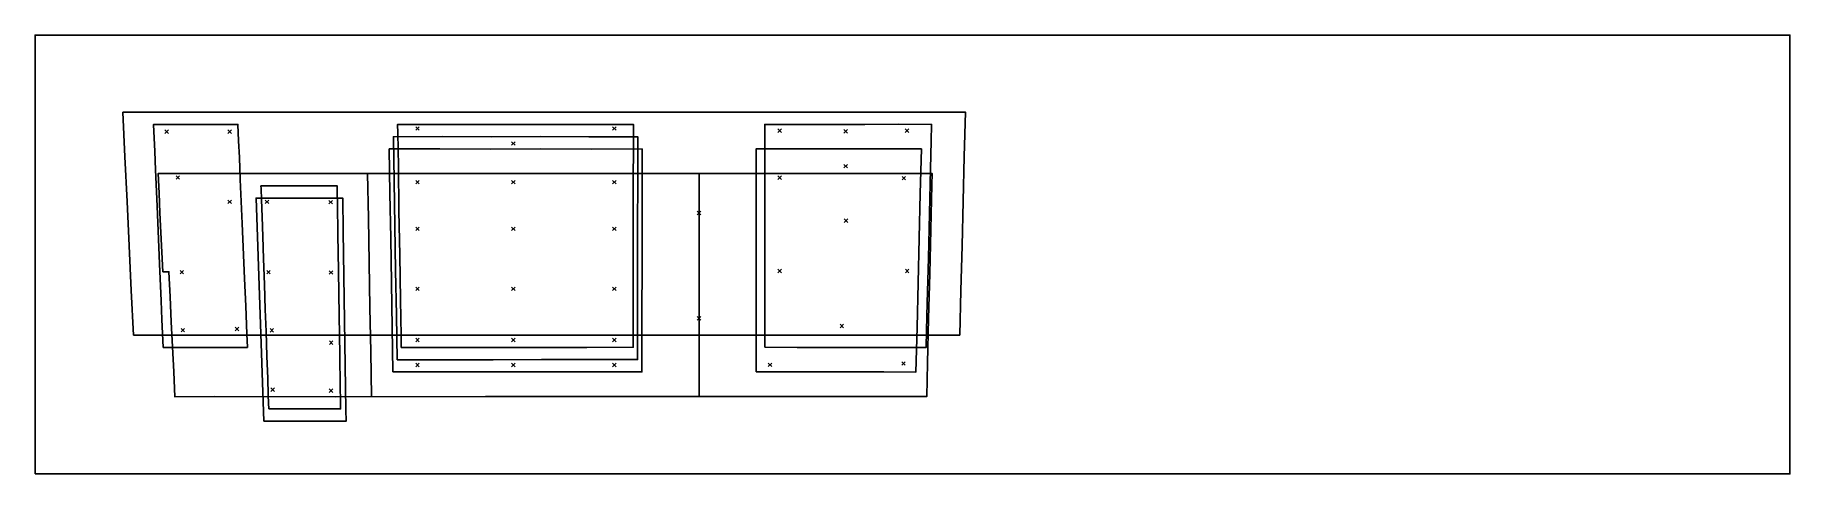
# Model space of a CAD drawing. Header units: metres. Extents: x 0 to 10000, y 0 to 2500.
import ezdxf

# ---------------------------------------------------------------- set-up
doc = ezdxf.new("R2010")
doc.units = ezdxf.units.M
for name, color, linetype in [('DATUM LINE', 141, 'Continuous'), ('FRAME', 30, 'Continuous'), ('TAGGING', 7, 'Continuous'), ('V236_WW_CUR03_090_ BX1000', 3, 'Continuous'), ('V236_WW_CUR03_092_ UD90_600', 1, 'Continuous'), ('V236_WW_CUR03_098_ BX1000', 3, 'Continuous'), ('V236_WW_CUR03_102_ BX1000', 3, 'Continuous'), ('V236_WW_CUR03_104_ BX1000', 3, 'Continuous'), ('V236_WW_CUR03_106_ BX1000', 3, 'Continuous'), ('V236_WW_CUR03_108_ BX1000', 3, 'Continuous'), ('V236_WW_CUR03_124_ BX1000', 3, 'Continuous'), ('V236_WW_CUR03_126_ UD90_600', 1, 'Continuous'), ('V236_WW_CUR03_128_ BX1000', 3, 'Continuous')]:
    doc.layers.add(name, color=color, linetype=linetype)

msp = doc.modelspace()

# ---------------------------------------------------------------- linework, layer by layer
at = {"layer": 'DATUM LINE'}
for points in [[(1917.327237, 440.426794), (1912.907895, 694.594116), (1908.488554, 948.761439), (1904.055909, 1202.928529), (1899.625648, 1457.095661), (1895.195388, 1711.262793)], [(3783.623542, 1711.118969), (3783.623299, 1457.119547), (3783.623056, 1203.120126), (3783.63239, 949.120705), (3783.628665, 695.121284), (3783.62494, 441.121862)]]:
    msp.add_lwpolyline(points, dxfattribs=at)
at = {"layer": 'FRAME'}
msp.add_lwpolyline([(0, 0), (10000, 0), (10000, 2500), (0, 2500), (0, 0)], dxfattribs=at)
at = {"layer": 'TAGGING'}
for points in [[(740.240994, 1959.646613), (760.240994, 1939.646613)], [(740.240994, 1939.646613), (760.240994, 1959.646613)], [(1099.26701, 1959.646613), (1119.26701, 1939.646613)], [(1099.26701, 1939.646613), (1119.26701, 1959.646613)], [(2168.749651, 1977.739956), (2188.749651, 1957.739956)], [(2168.749651, 1957.739956), (2188.749651, 1977.739956)], [(3291.036848, 1977.739956), (3311.036848, 1957.739956)], [(3291.036848, 1957.739956), (3311.036848, 1977.739956)], [(4232.698092, 1965.80462), (4252.698092, 1945.80462)], [(4232.698092, 1945.80462), (4252.698092, 1965.80462)], [(4609.242551, 1961.754179), (4629.242551, 1941.754179)], [(4609.242551, 1941.754179), (4629.242551, 1961.754179)], [(4958.727689, 1965.798094), (4978.727689, 1945.798094)], [(4958.727689, 1945.798094), (4978.727689, 1965.798094)], [(2714.89325, 1892.354476), (2734.89325, 1872.354476)], [(2714.89325, 1872.354476), (2734.89325, 1892.354476)], [(4609.218425, 1763.443292), (4629.218425, 1743.443292)], [(4609.218425, 1743.443292), (4629.218425, 1763.443292)], [(803.793357, 1698.620816), (823.793357, 1678.620816)], [(803.793357, 1678.620816), (823.793357, 1698.620816)], [(2168.749651, 1672.030188), (2188.749651, 1652.030188)], [(2168.749651, 1652.030188), (2188.749651, 1672.030188)], [(2714.89325, 1672.030188), (2734.89325, 1652.030188)], [(2714.89325, 1652.030188), (2734.89325, 1672.030188)], [(3291.036848, 1672.030188), (3311.036848, 1652.030188)], [(3291.036848, 1652.030188), (3311.036848, 1672.030188)], [(4232.698092, 1697.740983), (4252.698092, 1677.740983)], [(4232.698092, 1677.740983), (4252.698092, 1697.740983)], [(4940.866724, 1695.252922), (4960.866724, 1675.252922)], [(4940.866724, 1675.252922), (4960.866724, 1695.252922)], [(1099.26701, 1559.646613), (1119.26701, 1539.646613)], [(1099.26701, 1539.646613), (1119.26701, 1559.646613)], [(1311.402512, 1559.646613), (1331.402512, 1539.646613)], [(1311.402512, 1539.646613), (1331.402512, 1559.646613)], [(1674.552146, 1557.722324), (1694.552146, 1537.722324)], [(1674.552146, 1537.722324), (1694.552146, 1557.722324)], [(2168.749651, 1406.11423), (2188.749651, 1386.11423)], [(2168.749651, 1386.11423), (2188.749651, 1406.11423)], [(2714.89325, 1406.11423), (2734.89325, 1386.11423)], [(2714.89325, 1386.11423), (2734.89325, 1406.11423)], [(3291.036848, 1406.11423), (3311.036848, 1386.11423)], [(3291.036848, 1386.11423), (3311.036848, 1406.11423)], [(3773.39228, 1496.286941), (3793.39228, 1476.286941)], [(3773.39228, 1476.286941), (3793.39228, 1496.286941)], [(4610.972673, 1452.753533), (4630.972673, 1432.753533)], [(4610.972673, 1432.753533), (4630.972673, 1452.753533)], [(826.078322, 1159.646613), (846.078322, 1139.646613)], [(826.078322, 1139.646613), (846.078322, 1159.646613)], [(1320.100997, 1159.646613), (1340.100997, 1139.646613)], [(1320.100997, 1139.646613), (1340.100997, 1159.646613)], [(1675.79478, 1157.722324), (1695.79478, 1137.722324)], [(1675.79478, 1137.722324), (1695.79478, 1157.722324)], [(4233.342247, 1165.80462), (4253.342247, 1145.80462)], [(4233.342247, 1145.80462), (4253.342247, 1165.80462)], [(4959.84316, 1165.80462), (4979.84316, 1145.80462)], [(4959.84316, 1145.80462), (4979.84316, 1165.80462)], [(2168.749651, 1064.264211), (2188.749651, 1044.264211)], [(2168.749651, 1044.264211), (2188.749651, 1064.264211)], [(2714.89325, 1064.264211), (2734.89325, 1044.264211)], [(2714.89325, 1044.264211), (2734.89325, 1064.264211)], [(3291.036848, 1064.264211), (3311.036848, 1044.264211)], [(3291.036848, 1044.264211), (3311.036848, 1064.264211)], [(831.531879, 828.732199), (851.531879, 808.732199)], [(831.531879, 808.732199), (851.531879, 828.732199)], [(1140.240994, 835.720356), (1160.240994, 815.720356)], [(1140.240994, 815.720356), (1160.240994, 835.720356)], [(1338.740624, 828.006146), (1358.740624, 808.006146)], [(1338.740624, 808.006146), (1358.740624, 828.006146)], [(3773.407314, 896.257067), (3793.407314, 876.257067)], [(3773.407314, 876.257067), (3793.407314, 896.257067)], [(4587.499151, 852.72355), (4607.499151, 832.72355)], [(4587.499151, 832.72355), (4607.499151, 852.72355)], [(1677.037426, 757.722324), (1697.037426, 737.722324)], [(1677.037426, 737.722324), (1697.037426, 757.722324)], [(2168.749651, 772.977673), (2188.749651, 752.977673)], [(2168.749651, 752.977673), (2188.749651, 772.977673)], [(2714.89325, 772.977673), (2734.89325, 752.977673)], [(2714.89325, 752.977673), (2734.89325, 772.977673)], [(3291.036848, 772.977673), (3311.036848, 752.977673)], [(3291.036848, 752.977673), (3311.036848, 772.977673)], [(2168.749651, 630.49599), (2188.749651, 610.49599)], [(2168.749651, 610.49599), (2188.749651, 630.49599)], [(2714.89325, 630.49599), (2734.89325, 610.49599)], [(2714.89325, 610.49599), (2734.89325, 630.49599)], [(3291.036848, 630.49599), (3311.036848, 610.49599)], [(3291.036848, 610.49599), (3311.036848, 630.49599)], [(4177.940135, 631.251769), (4197.940135, 611.251769)], [(4177.940135, 611.251769), (4197.940135, 631.251769)], [(4938.38131, 638.715937), (4958.38131, 618.715937)], [(4938.38131, 618.715937), (4958.38131, 638.715937)], [(1343.711196, 490.158682), (1363.711196, 470.158682)], [(1343.711196, 470.158682), (1363.711196, 490.158682)], [(1675.79478, 484.508135), (1695.79478, 464.508135)], [(1675.79478, 464.508135), (1695.79478, 484.508135)]]:
    msp.add_lwpolyline(points, dxfattribs=at)
at = {"layer": 'V236_WW_CUR03_090_ BX1000'}
msp.add_lwpolyline([(560.1, 790.4), (632, 790.5), (802.2, 790.6), (1020.3, 790.5), (1422.7, 790.5), (1891.5, 790.7), (2336.4, 790.8), (2719.8, 790.9), (3138.2, 791), (3413.8, 791.1), (3708.8, 791.1), (4059.5, 791.1), (4447.7, 791), (4753.1, 790.9), (5016.9, 790.5), (5195.1, 790.5), (5269.5, 790.6), (5269.5, 790.6), (5275.7, 1044.8), (5282.1, 1299), (5288.5, 1553.2), (5294.8, 1807.5), (5301.2, 2061.7), (5301.2, 2061.7), (5109.3, 2061.7), (4611.5, 2061.1), (3899.8, 2061), (2939.6, 2061.3), (1979.3, 2061.1), (1211, 2061.2), (748.6, 2061), (500, 2060.9), (500, 2060.9), (512.1, 1806.8), (524.1, 1552.7), (535.9, 1298.6), (547.9, 1044.5), (560.1, 790.4)], dxfattribs=at)
at = {"layer": 'V236_WW_CUR03_092_ UD90_600'}
msp.add_lwpolyline([(729.8, 720.4), (970.1, 720.4), (1130.3, 720.4), (1210.4, 720.4), (1210.4, 720.4), (1207, 798.9), (1200.2, 955.8), (1193.5, 1112.7), (1180.1, 1426.5), (1169.3, 1677.5), (1163.9, 1803), (1160, 1897.2), (1156, 1991.3), (1156, 1991.3), (1136.3, 1991.4), (1116.5, 1991.4), (1090.2, 1991.4), (1037.5, 1991.4), (915.7, 1991.3), (795.5, 1991.3), (675.4, 1991.3), (675.4, 1991.3), (682.1, 1836.1), (686.5, 1732.7), (695.3, 1525.8), (709.2, 1197.5), (718.3, 985.4), (722.8, 879.4), (729.8, 720.4)], dxfattribs=at)
at = {"layer": 'V236_WW_CUR03_098_ BX1000'}
msp.add_lwpolyline([(4158.6, 721.1), (4342.5, 721), (4526.4, 721), (4710.3, 720.9), (4894.2, 720.8), (5078.1, 720.6), (5078.1, 720.6), (5080.2, 817.5), (5084.2, 975), (5090.5, 1229.2), (5096.7, 1483.4), (5102.9, 1737.6), (5106.6, 1894.8), (5109.1, 1991.5), (5109.1, 1991.5), (4918.9, 1991.7), (4728.7, 1991.3), (4538.5, 1991.2), (4348.3, 1991.2), (4158.1, 1991.1), (4158.1, 1991.1), (4158, 1976.2), (4157.9, 1945), (4158, 1897.4), (4158.2, 1833.4), (4158.3, 1723.7), (4158.3, 1612.5), (4158.4, 1517.7), (4158.4, 1408.1), (4158.5, 1249.5), (4158.5, 1136.7), (4158.6, 1008.8), (4158.6, 880.9), (4158.6, 784), (4158.6, 752.5), (4158.6, 721.1)], dxfattribs=at)
at = {"layer": 'V236_WW_CUR03_102_ BX1000'}
msp.add_lwpolyline([(4108.6, 581.1), (4290.8, 581), (4473, 580.9), (4655.3, 580.9), (4837.5, 580.7), (5019.7, 580.5), (5019.7, 580.5), (5025.9, 834.7), (5032, 1088.9), (5038.4, 1343.1), (5044.2, 1597.3), (5050.7, 1851.4), (5050.7, 1851.4), (4862.2, 1851.1), (4673.7, 1851.1), (4485.2, 1851.2), (4296.7, 1851.2), (4108.2, 1851.1), (4108.2, 1851.1), (4108.4, 1597.1), (4108.5, 1343.1), (4108.4, 1089.1), (4109.1, 835.1), (4108.6, 581.1)], dxfattribs=at)
at = {"layer": 'V236_WW_CUR03_104_ BX1000'}
msp.add_lwpolyline([(2087, 720.7), (2351.3, 720.8), (2615.5, 720.9), (2879.8, 721), (3144, 721), (3408.3, 721.1), (3408.3, 721.1), (3408.4, 752.8), (3408.7, 901.6), (3408.5, 1064.1), (3408.7, 1238.3), (3408.8, 1492.3), (3409.1, 1714.6), (3409.2, 1819.8), (3409.3, 1911.3), (3409.4, 1991.1), (3409.4, 1991.1), (3140.7, 1991.2), (2871.9, 1991.2), (2603.2, 1991.2), (2334.5, 1991.3), (2065.8, 1991.3), (2065.8, 1991.3), (2066.7, 1942.7), (2070.1, 1753.5), (2073.7, 1499.4), (2078.5, 1245.3), (2082.3, 991.1), (2085.8, 785.7), (2087, 720.7)], dxfattribs=at)
at = {"layer": 'V236_WW_CUR03_106_ BX1000'}
msp.add_lwpolyline([(2063.2, 650.6), (2337.2, 650.6), (2611.2, 650.7), (2885.2, 650.9), (3159.3, 651), (3433.3, 651.1), (3433.3, 651.1), (3433.4, 905.1), (3433.6, 1159.1), (3433.7, 1413.1), (3434.2, 1667.1), (3434.3, 1921.1), (3434.3, 1921.1), (3155.8, 1921.1), (2877.4, 1921.5), (2598.9, 1920.7), (2320.5, 1921.7), (2042, 1921.3), (2042, 1921.3), (2046.3, 1667.2), (2050.5, 1413.1), (2054.7, 1158.9), (2058.9, 904.8), (2063.2, 650.6)], dxfattribs=at)
at = {"layer": 'V236_WW_CUR03_108_ BX1000'}
msp.add_lwpolyline([(2039.3, 580.6), (2214.1, 580.7), (2406.1, 580.7), (2689.9, 580.8), (2973.7, 581), (3257.5, 580.9), (3366.4, 580.9), (3458.2, 581.1), (3458.2, 581.1), (3458.5, 661.2), (3458.4, 757.8), (3458.4, 936.9), (3458.7, 1162.5), (3458.7, 1416.6), (3459.1, 1590.5), (3458.9, 1747.9), (3459.1, 1822.8), (3459.2, 1851.2), (3459.2, 1851.2), (3171, 1850.9), (2882.8, 1851.5), (2594.6, 1851), (2306.4, 1851.2), (2018.2, 1851.2), (2018.2, 1851.2), (2022.4, 1597.1), (2026.6, 1343), (2030.7, 1088.9), (2035.4, 834.7), (2039.3, 580.6)], dxfattribs=at)
at = {"layer": 'V236_WW_CUR03_124_ BX1000'}
msp.add_lwpolyline([(727.5, 1151.3), (762.6, 1151.5), (762.6, 1151.5), (769.3, 1009.2), (776.1, 866.9), (782.9, 724.6), (789.7, 582.3), (796.3, 440), (796.3, 440), (1020.7, 440.2), (1710.4, 439.9), (2567.3, 441.3), (3424.3, 440.8), (4281.2, 441.5), (4913.8, 440.5), (5081, 440.4), (5081, 440.4), (5085.7, 630.5), (5091.9, 884.7), (5098.1, 1138.9), (5104.2, 1393.1), (5110.8, 1647.3), (5112.4, 1711.4), (5112.4, 1711.4), (5036.3, 1711.2), (4905.1, 1711.1), (4555.3, 1711.3), (4159.6, 1711), (3623, 1711.2), (3152, 1711.1), (2542.2, 1711.2), (2129.8, 1711.2), (1703.4, 1711.3), (1357.7, 1711.3), (1022.6, 1711.3), (881.4, 1711.2), (761.3, 1711.2), (701.1, 1711.3), (701.1, 1711.3), (706.5, 1599.3), (711.6, 1487.3), (717, 1375.3), (722.4, 1263.3), (727.5, 1151.3)], dxfattribs=at)
at = {"layer": 'V236_WW_CUR03_126_ UD90_600'}
msp.add_lwpolyline([(1331.8, 370.1), (1413.7, 370.1), (1495.6, 370.1), (1577.5, 370.2), (1659.4, 370.2), (1741.3, 370.3), (1741.3, 370.3), (1740.4, 416.6), (1739.1, 496), (1736.6, 678.6), (1733.1, 901.8), (1729.2, 1156), (1726, 1363.8), (1723.5, 1538.6), (1722.3, 1610.1), (1721.8, 1641), (1721.8, 1641), (1634.9, 1641), (1547.9, 1641), (1460.9, 1641), (1374, 1641.1), (1287, 1641), (1287, 1641), (1287.5, 1625.5), (1289.6, 1561.6), (1293.3, 1464.8), (1297.1, 1352.6), (1301.7, 1225.1), (1306.8, 1080), (1311.8, 937.2), (1316.2, 812), (1321.3, 670), (1325.7, 543.4), (1329.1, 449.7), (1330.7, 402.2), (1331.8, 370.1)], dxfattribs=at)
at = {"layer": 'V236_WW_CUR03_128_ BX1000'}
msp.add_lwpolyline([(1304.3, 300), (1397.9, 300), (1491.5, 300), (1585.1, 300), (1678.7, 300.1), (1772.3, 300.2), (1772.3, 300.2), (1771.4, 364.2), (1767.7, 618.4), (1763.6, 872.6), (1759.8, 1126.7), (1755.9, 1380.9), (1752.9, 1571), (1752.9, 1571), (1654.2, 1570.9), (1555.5, 1570.9), (1456.8, 1571), (1358.1, 1571), (1259.4, 1571), (1304.3, 300)], dxfattribs=at)

doc.saveas('drawing.dxf')
